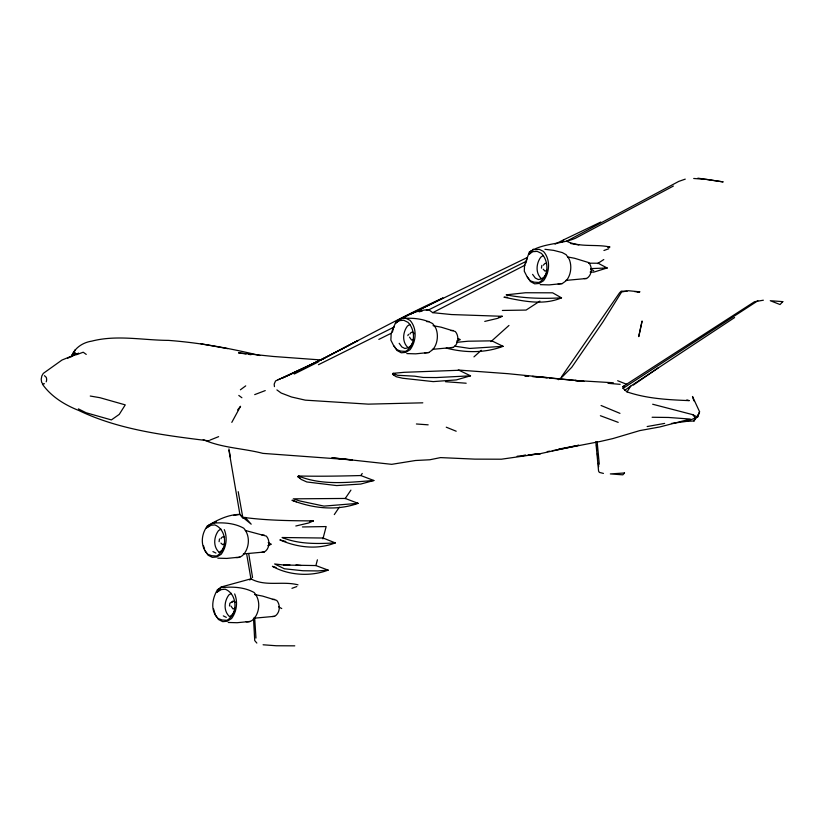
<?xml version="1.0" encoding="UTF-8"?>
<svg xmlns="http://www.w3.org/2000/svg" width="824" height="824" viewBox="0 0 824 824"><rect width="100%" height="100%" fill="white"/><g stroke="black" fill="none" stroke-linecap="round" stroke-linejoin="round"><path stroke-width="1.24" d="M221.306 586.956L217.402 589.86C212.211 598.523 209.986 610.708 218.216 618.587L222.058 619.998L226.909 620.317C238.27 614.23 237.508 593.991 225.22 589.222L221.388 589.551L216.805 592.24L219.967 589.387L221.306 586.956L250.929 578.839C265.318 586.904 282.498 580.796 297.989 584.834M529.75 253.926L528.781 254.41L532.716 251.67L537.217 251.361L541.409 253.401C549.144 261.064 549.062 277.019 538.886 282.488L534.055 282.138L530.192 280.747L527.01 276.596L524.28 271.199L524.579 265.04L529.379 252.02C542.831 243.018 560.485 244.46 575.255 238.352L673.393 186.039M315.901 565.563L328.127 570.115L317.889 570.929L302.995 570.754L284.383 568.776L274.619 563.956L283.621 565.017L315.901 565.563L317.405 559.826M322.915 538.917L326.16 526.567L302.429 526.948M392.42 332.051L393.872 326.706M525.836 263.113L527.288 257.768M693.901 400.855L692.49 396.478L699.576 411.743L697.516 417.171L686.722 421.363L671.436 423.454M699.576 411.743L697.516 417.171L692.871 414.699L652.67 404.234M694.91 418.705L694.004 420.982L686.722 421.363M219.472 538.937L219.102 541.698M407.87 335.636L408.416 334.328M541.832 265.39L541.461 268.15M71.554 356.699C74.397 347.831 82.997 342.444 91.835 341.115C116.967 334.626 143.005 340.271 168.518 340.384C199.326 342.712 229.762 348.202 259.756 355.505M231.812 422.372L240.557 406.273L237.611 409.961M533.283 249.116L531.944 251.547L528.781 254.41M71.564 356.39L75.19 349.963L72.038 355M231.668 602.519L233.017 601.221L235.417 602.189M543.325 265.194L544.994 263.381L546.518 263.536M763.364 300.214L754.547 301.708L622.934 386.58L623.068 388.351L627.002 391.884L630.782 386.085L734.617 317.549M223.613 547.826L221.934 550.36L219.112 552.461M234.552 611.284L232.317 614.653L229.505 616.754M413.112 342.382L410.877 345.75L408.055 347.862L404.872 348.47L401.875 346.986L399.177 343.299M546.528 273.455L544.293 276.812L541.481 278.924L538.299 279.532L535.301 278.048L532.592 274.361M698.361 414.462L694.004 420.982L695.24 417.943L692.871 414.699M334.297 514.588L339.354 507.141M345.143 498.633L350.921 490.115M360.83 475.541L373.849 480.505L360.727 484.059L336.604 485.573L306.806 481.968L301.296 479.486L297.773 476.591L298.484 476.004C319.125 476.447 340.054 476.107 360.83 475.541L362.241 473.46M561.597 376.723L619.535 292.86L621.245 291.16L626.982 291.274M392.523 374.178L393.12 373.334L404.131 372.314L459.061 370.264L470.514 375.826L456.352 379.905L433.239 381.605L402.596 378.237L396.2 376.712L392.523 374.178L394.665 375.538M562.03 241.957L563.966 239.671L600.799 222.047M249.775 580.024L251.258 578.345M561.68 242.246L563.966 239.671L555.088 244.141M473.954 356.885L481.288 350.303M490.98 341.599L508.964 325.449M240.402 389.803L245.727 385.859M413.545 339.261L411.557 340.034L409.487 337.129M546.961 270.323L544.983 271.106L543.191 269.17M224.602 543.871L222.614 544.643L220.945 543.098M234.984 608.164L233.007 608.936L230.926 606.031M406.788 353.578L415.656 353.836L428.779 352.517L432.621 349.778A15.656 10.424 -85.8 0 0 435.577 327.674L432.693 323.616C423.279 318.435 411.897 317.662 401.339 318.61M540.204 284.641L549.072 284.908L562.195 283.59L566.047 280.84A15.656 10.424 -85.8 0 0 568.993 258.746L566.109 254.678L562.256 252.566L553.687 250.372L544.921 249.291M558.301 379.699L562.226 376.908L571.722 367.329L603.034 321.772L621.595 291.995L628.372 290.718L639.733 291.82L637.261 292.046M624.695 390.36L630.782 386.085M633.316 385.055L658.067 367.978M432.291 349.355L453.149 347.429C458.587 344.442 459.298 335.996 455.312 331.526L441.18 327.2L433.063 325.665M565.707 280.418L586.564 278.491C592.003 275.504 592.714 267.058 588.727 262.588L574.596 258.272L567.633 256.954M243.358 553.934L264.205 552.029C269.644 549.052 270.354 540.596 266.368 536.125L245.305 530.471M253.751 618.237L274.588 616.331C280.026 613.344 280.737 604.898 276.751 600.428L262.619 596.102L254.534 594.537M409.878 324.44L407.417 326.047C402.812 332.185 401.896 341.744 407.756 347.419M543.304 255.502L540.832 257.119C536.228 263.227 535.322 272.847 541.172 278.481M220.935 529.039L218.473 530.656C213.869 536.784 212.953 546.353 218.813 552.029M231.328 593.342L228.856 594.949C224.252 601.087 223.335 610.646 229.196 616.321M623.068 388.351L757.853 300.77M539.885 301.1L526.093 310.071L502.362 310.452M597.585 263.577L603.786 259.539M233.017 601.221L229.855 603.23L229.484 605.99M529.379 252.02L531.964 250.548M217.402 589.86L219.987 588.377M281.499 378.463C336.48 353.99 388.063 322.678 442.972 298L410.156 314.356M274.433 386.621L274.196 384.077L275.566 380.935L322.699 359.12L358.059 340.477L319.897 360.438M399.609 319.63L396.406 321.288L393.13 328.024L391.163 333.967L390.864 340.137L393.594 345.524L396.777 349.685L400.639 351.076L405.47 351.415C415.646 345.946 415.718 329.991 407.993 322.339L403.801 320.289L399.3 320.608L395.366 323.348L398.085 320.958L396.406 321.288L396.766 322.39M525.218 265.06L432.744 312.667L428.841 309.783C417.109 309.865 406.232 315.386 396.406 321.288L398.754 321.123M322.699 359.12L324.532 358.193L281.52 378.453M406.788 316.014L409.065 314.871M411.341 313.728L527.247 257.531M294.23 374.034L318.249 361.993M318.445 364.713L394.109 327.066M526.557 261.146L428.841 309.783L426.327 310.205M378.824 339.406L391.287 333.226M67.722 358.193L78.61 353.228L61.965 360.057L43.322 373.375L41.849 375.888L41.2 379.184L41.612 382.223A4.11 2.74 -85.8 0 0 44.434 383.716M432.744 312.667L451.48 314.552L502.269 316.303L497.562 318.383L484.759 321.401M228.948 450.409L239.897 514.382L242.761 517.276C266.059 520.48 289.811 520.758 313.326 520.902L308.619 522.993L295.816 526M400.68 319.073L405.243 317.147M216.3 521.757L207.463 525.897C201.046 534.055 200.026 546.6 207.833 554.284L211.675 555.706L216.527 556.025C227.877 549.938 227.125 529.698 214.837 524.919L210.995 525.259L206.422 527.947L209.142 525.568L207.463 525.897L207.823 526.989M210.007 440.098L218.628 436.648M254.698 394.624L265.246 390.586M456.743 341.023L460.297 339.653L458.206 338.499M267.8 545.622L271.353 544.262L268.212 542.522M622.934 386.58L624.304 386.065M76.323 354.763L83.214 352.219L86.252 354.402M603.93 250.506L608.781 248.735M291.954 588.336L296.805 586.564M685.259 179.127L678.749 181.404L566.593 241.226C580.333 247.674 595.567 243.914 609.966 246.994L607.525 247.128M419.179 311.853L422.568 310.833M561.525 297.845C542.954 298.844 524.445 298.463 506.173 294.838L525.547 292.747L552.626 292.819L561.525 297.845C542.944 305.756 522.89 301.007 503.979 297.217L507.687 297.34M456.723 342.341L468.104 341.218L491.825 340.837L503.073 346.317C484.831 353.228 464.932 352.909 446.258 348.078M277.853 379.73L280.356 378.999M558.672 449.111L578.767 445.259L540.544 453.612L528.565 455.044M647.17 426.544L664.659 423.402M547.26 451.583L549.752 451.171M552.245 450.749L600.624 441.396L612.819 438.595L639.815 430.591L659.715 426.976L690.275 419.066L668.501 417.459L652.114 417.263M233.625 515.433L239.897 514.382L242.925 518.224M498.695 316.869L502.269 316.303M309.68 521.479L313.326 520.902M523.024 455.528L525.527 455.25M528.029 454.982L540.544 453.612L501.414 459.205L474.882 459.133L440.531 457.598L429.819 459.771L415.502 460.503L391.688 464.334L331.876 457.814L352.188 459.823M517.122 456.249L526.021 455.312M239.835 557.127L226.734 558.425L217.845 558.188M250.218 621.42L237.127 622.717L228.227 622.481M558.126 283.981L562.195 283.59M424.71 352.919L428.779 352.517M426.811 321.679L428.841 321.494M586.564 278.491L584.113 278.563M450.924 347.615L453.149 347.429M212.396 523.219C222.944 522.262 234.366 522.982 243.75 528.215C250.166 535.394 249.651 547.084 243.677 554.377A15.656 10.424 -85.8 0 1 235.788 557.498M261.981 552.214L264.205 552.029M222.779 587.512C233.336 586.554 244.759 587.275 254.132 592.508C260.549 599.697 260.034 611.377 254.07 618.68A15.656 10.424 -85.8 0 1 246.17 621.79M272.363 616.517L274.588 616.331M534.755 249.682L539.277 249.322L543.5 251.454C550.659 259.601 549.752 272.291 543.552 280.706L539.205 283.435L534.673 283.847L530.522 281.581L527.308 277.029M209.811 525.733L207.463 525.897C217.289 519.995 228.166 514.475 239.897 514.382M373.849 480.505C348.923 482.298 322.205 485.769 298.484 476.004M450.944 330.579L453.21 330.486M262.001 535.188L264.267 535.095M272.383 599.481L274.649 599.388M590.684 268.603L607.154 267.975L598.1 263.237L588.501 263.186M283.621 565.017L289.852 564.842M503.073 346.317L469.762 348.439L454.539 346.152M470.514 375.826L436.349 377.567L423.237 377.464L414.554 376.166L397.518 375.281L393.12 373.334M422.805 402.823L368.266 404.141L305.313 400.155L291.542 396.993L281.19 393.038L276.905 389.927M604.589 268.006L607.154 267.975L593.836 272.116L590.108 272.064M325.686 570.126L328.127 570.115C310.72 576.841 288.668 575.44 272.414 566.335L276.081 567.54M294.765 645.841L276.318 645.759L263.093 644.78M332.814 542.841L335.224 542.892L323.142 538.031L282.086 537.516C298.834 544.345 317.415 543.891 335.224 542.892C317.353 549.999 297.186 547.476 279.882 539.895L285.804 541.502M634.635 291.603L639.733 291.82M355.659 503.227L358.069 503.34L345.266 498.448L293.303 498.839L299.627 500.92L323.956 506.101L358.069 503.34C336.532 511.107 312.893 508.459 291.984 500.261L296.403 501.806M693.705 178.478L706.93 179.447L723.173 181.908L697.907 178.159M321.453 359.995L273.372 356.473L238.527 352.868L246.016 353.97M458.247 370.038L507.934 373.684L583.732 381.275L549.423 378.051M528.606 376.177L524.775 375.899L527.401 376.115M532.428 376.465L540.081 377.021M613.314 382.758L575.101 380.461L583.732 381.275M445.475 381.708L466.178 383.222M416.398 423.979L428.161 424.834M603.426 473.409L599.357 472.399L598.574 471.081L595.804 441.695M352.188 459.926L262.897 453.375C243.121 448.225 222.078 448.029 203.219 439.614M532.52 376.486L538.917 376.97M541.471 377.155L547.867 377.629M607.999 383.315L620.153 384.334M540.544 377.217L546.951 377.814M296.074 564.873L300.987 565.511M248.508 354.341L251.011 354.701M90.249 396.035L99.951 397.704L125.258 404.883L119.243 414.39L111.374 419.921L86.067 412.742L78.383 408.879M570.445 243.461L578.87 244.965M200.943 343.783L227.609 348.624M686.835 399.939L689.276 400.629C668.336 399.774 647.005 398.734 627.002 391.884M600.377 415.718L618.206 422.362M617.66 380.729L626.662 384.283M446.258 427.192L456.187 431.22M601.087 405.501L619.967 413.36M212.932 551.596L215.929 553.069M223.325 615.889L226.322 617.372M405.861 318.249L410.084 320.392C417.232 328.529 416.336 341.229 410.125 349.644L405.779 352.373L401.257 352.785L397.096 350.519L393.893 345.956M44.444 375.672L46.185 377.268A4.11 2.74 -85.8 0 1 46.185 381.821M590.571 268.984L593.713 270.715M278.594 606.814L281.736 608.555M297.773 476.591L299.915 477.951M238.795 395.438L241.885 397.745M245.109 517.317L251.196 524.188L242.761 517.276L238.218 491.671M256.841 643.06L254.729 640.578L253.504 618.288M414.287 333.741L413.576 332.711A4.099 2.729 -85.8 0 0 410.62 332.968A4.099 2.729 -85.8 0 0 409.909 334.122M204.949 550.566L208.091 555.201L212.335 557.364L216.836 556.972L221.182 554.253C226.363 547.229 227.64 537.712 224.282 529.626M42.436 384.18C51.191 396.653 64.797 404.945 78.774 410.476C119.449 429.974 164.79 435.34 209.049 440.892L208.925 440.531M203.487 545.715L204.589 549.351M213.509 608.802L215.332 614.859L218.473 619.494L222.717 621.656L227.228 621.265L231.575 618.546C236.745 611.521 238.023 602.004 234.665 593.919M228.928 448.936L230.37 457.155M246.788 554.676L250.929 578.839M248.694 553.491L252.566 577.572M596.967 450.11L596.473 445.269M597.349 453.653L597.874 458.371M599.275 464.108L597.163 441.829M598.358 463.088L598.677 466.621M254.637 617.351L255.965 638.064M224.633 537.31A4.099 2.729 -85.8 0 0 221.677 537.578A4.099 2.729 -85.8 0 0 220.966 538.731M642.051 321.195L638.755 336.542L642.051 321.195M624.51 472.986L622.862 474.84L610.337 473.924L624.51 472.986M782.8 301.636L780.06 304.54L770.275 300.719L782.8 301.636M75.097 352.981L71.513 356.092L75.097 352.981"/></g></svg>
